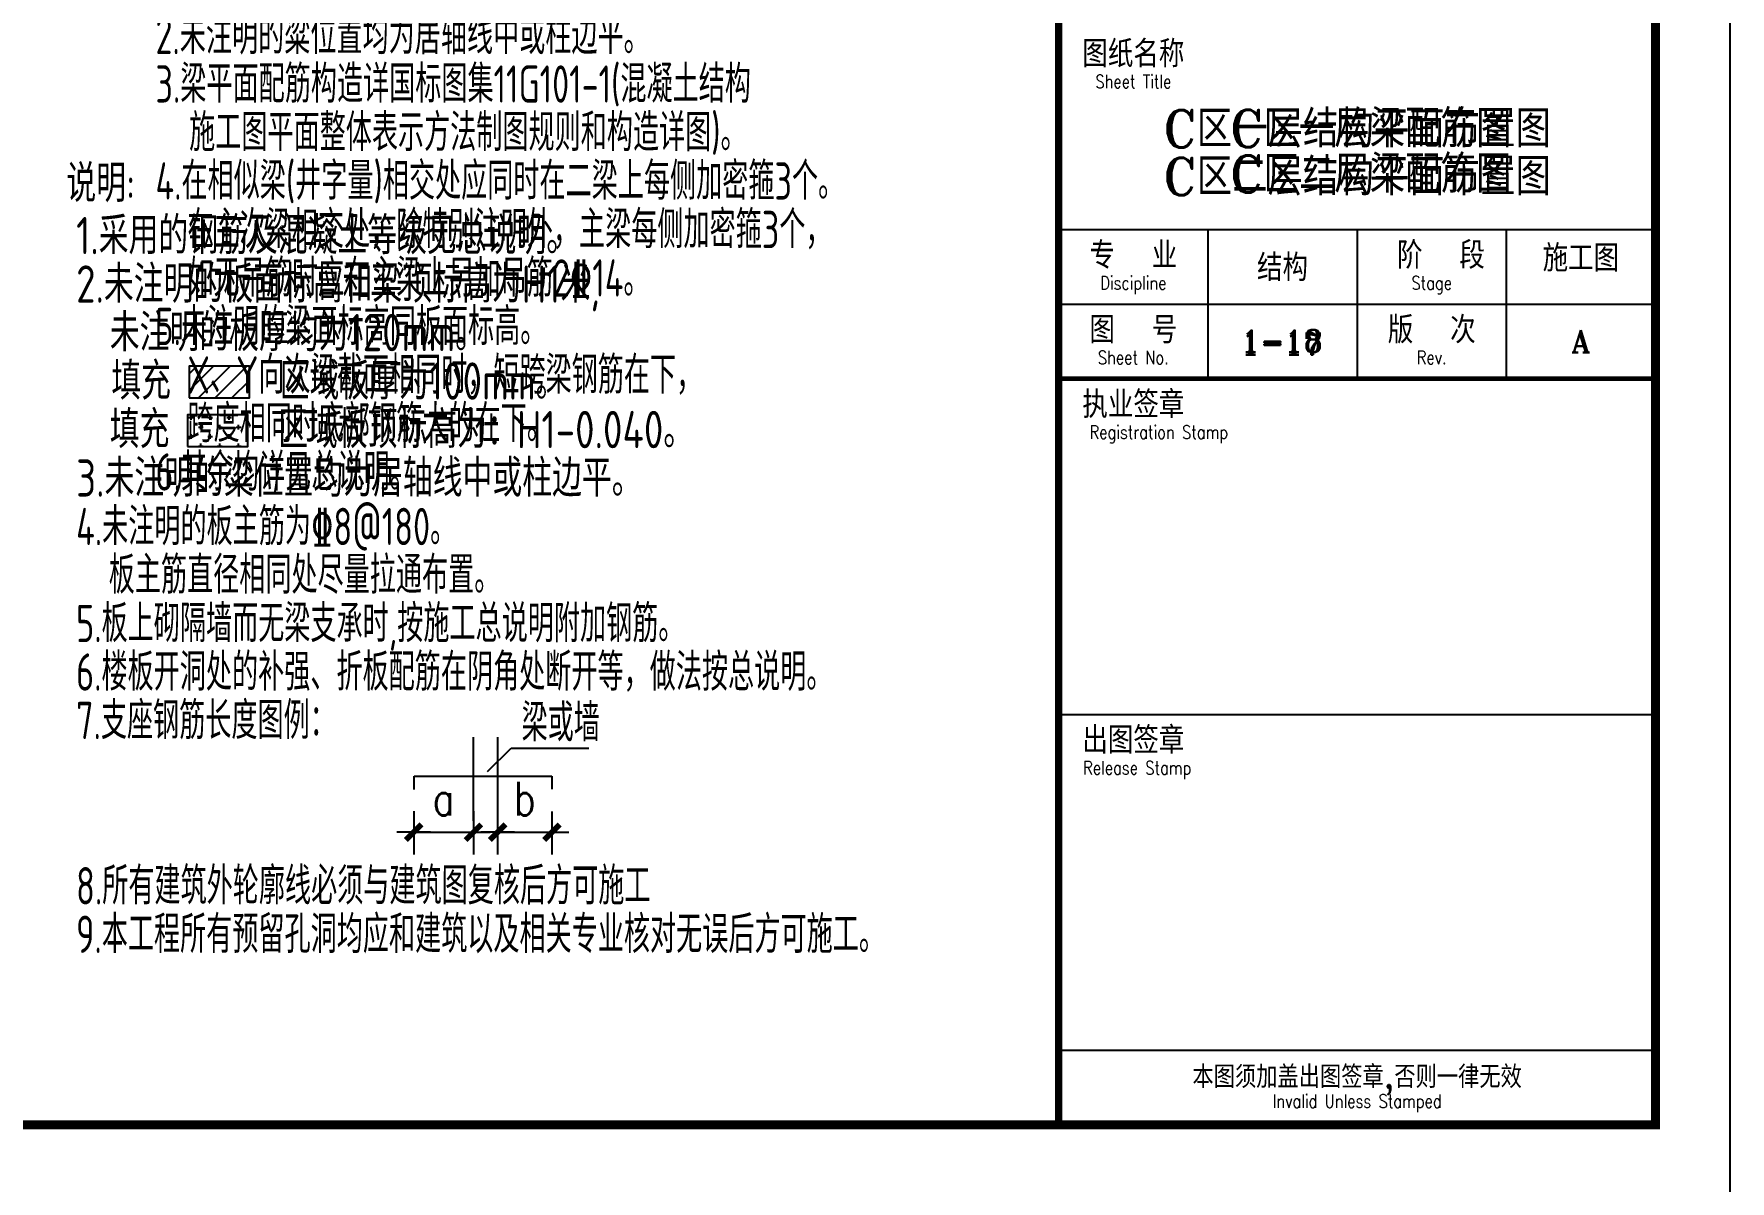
# Model space of a CAD drawing. Header units: millimetres. Extents: x 2998490 to 15040601, y 444546 to 7822218.
# Drawn here: x 14698310 to 14721050, y 7654209 to 7669585 of the extents above; entities that cross this region are included whole.
import ezdxf
from ezdxf.enums import TextEntityAlignment as Align

# ---------------------------------------------------------------- set-up
doc = ezdxf.new("R2010")
doc.units = ezdxf.units.MM
doc.header["$LTSCALE"] = 2000
for name, color, linetype in [('3-ban', 84, 'Continuous'), ('3-liang-R截面-X', 50, 'Continuous'), ('图框', 7, 'Continuous')]:
    doc.layers.add(name, color=color, linetype=linetype)
doc.styles.add('DIM_FONT', font='SIMPLEX', dxfattribs={"width": 0.8, "bigfont": 'HZTXT'})
doc.styles.add('TKZ1_tjhts.shx', font='tjromant.shx', dxfattribs={"bigfont": 'tjhts.shx'})
doc.styles.add('TKZ2_tjkts.shx', font='tjromant.shx', dxfattribs={"bigfont": 'tjkts.shx'})
doc.styles.add('TSSD_Rein', font='Tssdeng.shx', dxfattribs={"width": 0.7, "bigfont": 'hztxt.shx'})
doc.dimstyles.new('AXIS150', dxfattribs={"dimscale": 1.5, "dimtxt": 300, "dimasz": 1, "dimexe": 200, "dimexo": 200, "dimgap": 150, "dimtad": 1, "dimdec": 0, "dimzin": 0, "dimdsep": 46, "dimtxsty": 'DIM_FONT', "dimblk1": '_DIMX', "dimblk2": '_DIMX', "dimsah": 1, "dimcen": 0.09, "dimclrt": 7, "dimadec": 0, "dimazin": 0, "dimtfac": 1, "dimtdec": 0, "dimtix": 1, "dimtmove": 2, "dimatfit": 3, "dimfxl": 0, "dimtolj": 1, "dimtzin": 0, "dimarcsym": 0})

# ---------------------------------------------------------------- blocks, each defined once
blk = doc.blocks.new('TJAD_TK_A0')
at = {"layer": '图框'}
for p, q in [((2162, -441.7), (2162, 399.3)), ((2072, -311.7), (2152, -311.7)), ((2092, -311.7), (2092, -331.7)), ((2112, -311.7), (2112, -331.7)), ((2132, -311.7), (2132, -331.7)), ((2072, -321.7), (2152, -321.7)), ((2072, -376.7), (2152, -376.7)), ((2072, -421.7), (2152, -421.7))]:
    blk.add_line(p, q, dxfattribs=at)
at = {"layer": '图框', "const_width": 1.2}
blk.add_lwpolyline([(2152, -431.7), (2152, 389.3), (998, 389.3), (998, -431.7)], close=True, dxfattribs=at)
at = {"layer": '图框'}
for points, const_width in [([(2072, 389.3), (2072, -431.7)], 1), ([(2072, -331.7), (2152, -331.7)], 0.6)]:
    blk.add_lwpolyline(points, dxfattribs=dict(at, const_width=const_width))
at = {"layer": '图框', "style": 'TKZ2_tjkts.shx'}
for s, height, p in [('图纸名称', 3.6, (2082, -288.16)), ('专  业', 3.6, (2082, -315.16)), (' 阶  段', 3.6, (2122, -315.16)), ('图  号', 3.6, (2082, -325.16)), ('版  次', 3.6, (2122, -325.16)), ('执业签章', 3.6, (2082, -335.16)), ('出图签章', 3.6, (2082, -380.16)), ('本图须加盖出图签章,否则一律无效', 3, (2112, -425.28))]:
    blk.add_text(s, height=height, dxfattribs=at).set_placement(p, align=Align.MIDDLE_CENTER)
at = {"layer": '图框', "style": 'TKZ2_tjkts.shx', "width": 0.8}
for s, p in [('Sheet Title', (2082, -291.86)), ('Discipline', (2082, -318.86)), ('Stage', (2122, -318.86)), ('Sheet No.', (2082, -328.86)), ('Rev.', (2122, -328.86)), ('Registration Stamp', (2085.41, -338.86)), ('Release Stamp', (2082.52, -383.86)), ('Invalid Unless Stamped', (2112, -428.53))]:
    blk.add_text(s, height=1.8, dxfattribs=at).set_placement(p, align=Align.MIDDLE_CENTER)
blk = doc.blocks.new('_DIMX')
blk.add_line((-150, 0), (150, 0))
at = {"const_width": 50}
blk.add_lwpolyline([(-70, -70), (70, 70)], dxfattribs=at)
blk = doc.blocks.new('*D960')
at = {"layer": '3-ban', "color": 0, "lineweight": -2}
for p, q in [((14703402, 7659165), (14703402, 7658585)), ((14704203, 7659165), (14704203, 7658585)), ((14703404, 7658885), (14704201, 7658885))]:
    blk.add_line(p, q, dxfattribs=at)
at = {"layer": 'Defpoints', "color": 0}
for p in [(14703402, 7659465), (14704203, 7659465), (14704203, 7658885)]:
    blk.add_point(p, dxfattribs=at)
at = {"layer": '3-ban', "color": 0, "lineweight": -2, "xscale": 1.5, "yscale": 1.5, "zscale": 1.5}
for p, rotation in [((14703402, 7658885), 179.9941877224497), ((14704203, 7658885), 359.9941877224497)]:
    blk.add_blockref('_DIMX', p, dxfattribs=dict(at, rotation=rotation))
at = {"layer": '3-ban', "color": 7, "insert": (14703803, 7659335), "char_height": 450, "attachment_point": 5, "rotation": 359.9942, "style": 'DIM_FONT'}
blk.add_mtext('\\A1;a', dxfattribs=at)
blk = doc.blocks.new('*D961')
at = {"layer": '3-ban', "color": 0, "lineweight": -2}
for p, q in [((14704527, 7659165), (14704527, 7658585)), ((14705255, 7659164), (14705255, 7658584)), ((14704529, 7658885), (14705253, 7658884))]:
    blk.add_line(p, q, dxfattribs=at)
at = {"layer": 'Defpoints', "color": 0}
for p in [(14704527, 7659465), (14705255, 7659464), (14705255, 7658884)]:
    blk.add_point(p, dxfattribs=at)
at = {"layer": '3-ban', "color": 0, "lineweight": -2, "xscale": 1.5, "yscale": 1.5, "zscale": 1.5}
for p, rotation in [((14704527, 7658885), 179.9941877224497), ((14705255, 7658884), 359.9941877224497)]:
    blk.add_blockref('_DIMX', p, dxfattribs=dict(at, rotation=rotation))
at = {"layer": '3-ban', "color": 7, "insert": (14704891, 7659334), "char_height": 450, "attachment_point": 5, "rotation": 359.9942, "style": 'DIM_FONT'}
blk.add_mtext('\\A1;b', dxfattribs=at)

msp = doc.modelspace()

# ---------------------------------------------------------------- hatches: boundary and pattern name
at = {"layer": '3-ban'}
h = msp.add_hatch(dxfattribs=at)
h.set_pattern_fill('ANSI31', color=256, scale=50, style=0)
h.set_pattern_definition([(45, (11759503.58, 6847524.57), (-112.2532015, 112.2532015), [])])
h.paths.add_polyline_path([(14700389.4, 7665131.8), (14700389.4, 7664706.4), (14701199.9, 7664706.4), (14701199.9, 7665131.8)])
h = msp.add_hatch(dxfattribs=at)
h.set_pattern_fill('CROSS', color=256, scale=20, style=0)
h.set_pattern_definition([(0, (479054.63, -4452.54), (127, 127), [63.5, -190.5]), (90, (479086.38, -4484.29), (-127, 127), [63.5, -190.5])])
h.paths.add_polyline_path([(14700369.1, 7664056.4), (14701179.6, 7664056.4), (14701179.6, 7664481.8), (14700369.1, 7664481.8)])

# ---------------------------------------------------------------- linework, layer by layer
for p, q in [((14704202.6, 7659039.2), (14704202.7, 7660160.5)), ((14704527.4, 7659039.2), (14704527.5, 7660160.4)), ((14704389.5, 7659700.8), (14704709.6, 7660011.8)), ((14704709.6, 7660011.8), (14705750.9, 7660011.6))]:
    msp.add_line(p, q, dxfattribs=at)
at = {"layer": '3-ban', "color": 1, "ltscale": 0.5}
for p, q in [((14703406.3, 7659456.8), (14703406.3, 7659635.2)), ((14703406.3, 7659635.2), (14705252.9, 7659635.2)), ((14705252.9, 7659635.2), (14705252.9, 7659462.6))]:
    msp.add_line(p, q, dxfattribs=at)
at = {"layer": '3-ban', "elevation": 7597.5}
for points in [[(14700389.4, 7664706.4), (14701199.9, 7664706.4), (14701199.9, 7665131.8), (14700389.4, 7665131.8)], [(14700369.1, 7664056.4), (14701179.6, 7664056.4), (14701179.6, 7664481.8), (14700369.1, 7664481.8)]]:
    msp.add_lwpolyline(points, close=True, dxfattribs=at)

# ---------------------------------------------------------------- block references
at = {"layer": '图框', "xscale": 100, "yscale": 100, "zscale": 100}
msp.add_blockref('TJAD_TK_A0', (14504849.7, 7698133.9), dxfattribs=at)

# ---------------------------------------------------------------- texts
at = {"layer": '3-ban', "style": 'TKZ1_tjhts.shx'}
for s, height, p in [('C区一层结构平面布置图', 500, (14716049.6, 7668313.6)), ('C区二层结构平面布置图', 500, (14716049.6, 7667673.3)), ('1-17', 300, (14715041.9, 7665435.4))]:
    msp.add_text(s, height=height, dxfattribs=at).set_placement(p, align=Align.MIDDLE_CENTER)
at = {"layer": '3-ban', "color": 2, "style": 'TSSD_Rein', "width": 0.8}
msp.add_text('说明:', height=500, rotation=359.99419, dxfattribs=at).set_placement((14698744.9, 7667332.8))
at = {"layer": '3-ban', "style": 'TSSD_Rein'}
for s, width, p in [('1.采用的钢筋及混凝土等级见总说明。', 0.8, (14698875.6, 7666632.8)), ('2.未注明的板面标高和梁顶标高为H1米,', 0.8, (14698875.6, 7665982.8)), ('未注明的板厚均为120mm。', 0.8, (14699327.2, 7665332.8)), ('填充      区域板厚为100mm。', 0.8, (14699347.5, 7664682.8)), ('填充      区域板顶标高为：H1-0.040。', 0.8, (14699327.2, 7664032.8)), ('3.未注明的粱位置均为居轴线中或柱边平。', 0.8, (14698875.7, 7663382.8)), ('4.未注明的板主筋为%%1328@180。', 0.7, (14698875.7, 7662732.8)), ('板主筋直径相同处尽量拉通布置。', 0.7, (14699313, 7662082.8)), ('5.板上砌隔墙而无梁支承时,按施工总说明附加钢筋。', 0.7, (14698875.7, 7661432.8)), ('6.楼板开洞处的补强、折板配筋在阴角处断开等，做法按总说明。', 0.7, (14698875.6, 7660782.8)), ('7.支座钢筋长度图例：', 0.7, (14698875.6, 7660132.8)), ('梁或墙', 0.7, (14704848, 7660103.3)), ('8.所有建筑外轮廓线必须与建筑图复核后方可施工', 0.7, (14698875.6, 7657916.9)), ('9.本工程所有预留孔洞均应和建筑以及相关专业核对无误后方可施工。', 0.7, (14698875.6, 7657266.9))]:
    msp.add_text(s, height=500, rotation=359.99419, dxfattribs=dict(at, width=width)).set_placement(p)
at = {"layer": '3-liang-R截面-X', "style": 'TSSD_Rein', "width": 0.7}
for s, p in [('2.未注明的粱位置均为居轴线中或柱边平。', (14699939.3, 7669314.4)), ('3.梁平面配筋构造详国标图集11G101-1(混凝土结构', (14699939.3, 7668664.4)), ('施工图平面整体表示方法制图规则和构造详图)。', (14700390.8, 7668014.4)), ('4.在相似梁(井字量)相交处应同时在二梁上每侧加密箍3个。', (14699939.3, 7667364.4)), ('在主次梁相交处，除特别注明外，主梁每侧加密箍3个，', (14700368.1, 7666714.4)), ('如无吊筋时应在主梁上另加吊筋2%%13214。', (14700368.1, 7666064.4)), ('5.未注明的梁面标高同板面标高。', (14699939.3, 7665414.4)), ('X、Y向次梁截面相同时，短跨梁钢筋在下，', (14700368.1, 7664764.4)), ('跨度相同时底部钢筋大的在下。', (14700368.1, 7664114.4)), ('6.其余均详见总说明。', (14699939.3, 7663464.4))]:
    msp.add_text(s, height=500, rotation=359.99419, dxfattribs=at).set_placement(p)
at = {"layer": '3-liang-R截面-X', "style": 'TKZ1_tjhts.shx'}
for s, height, p in [('C区一层梁配筋图', 500, (14716230.9, 7668317)), ('C区二层梁配筋图', 500, (14716230.9, 7667707.9)), ('1-18', 300, (14715041.9, 7665469.7))]:
    msp.add_text(s, height=height, dxfattribs=at).set_placement(p, align=Align.MIDDLE_CENTER)
at = {"layer": '图框', "style": 'TKZ1_tjhts.shx'}
for s, height, p in [('结构', 360, (14715049.6, 7666452.5)), ('施工图', 360, (14719049.6, 7666579.4)), ('A', 300, (14719049.6, 7665463.6))]:
    msp.add_text(s, height=height, dxfattribs=at).set_placement(p, align=Align.MIDDLE_CENTER)

# ---------------------------------------------------------------- dimensions: what is measured, and where the dimension line sits
at = {"layer": '3-ban'}
for base, p1, p2, text, picture, middle in [((14704202.6, 7658884.5), (14703402.5, 7659464.7), (14704202.6, 7659464.6), 'a', '*D960', (14703802.5, 7659334.6)), ((14705254.9, 7658884.4), (14704527.4, 7659464.6), (14705254.9, 7659464.5), 'b', '*D961', (14704891.2, 7659334.5))]:
    dim = msp.add_linear_dim(base=base, p1=p1, p2=p2, angle=359.99419, text=text, dimstyle='AXIS150', dxfattribs=at)
    dim.commit()
    dim.dimension.update_dxf_attribs({"geometry": picture, "text_midpoint": middle})

doc.saveas('drawing.dxf')
